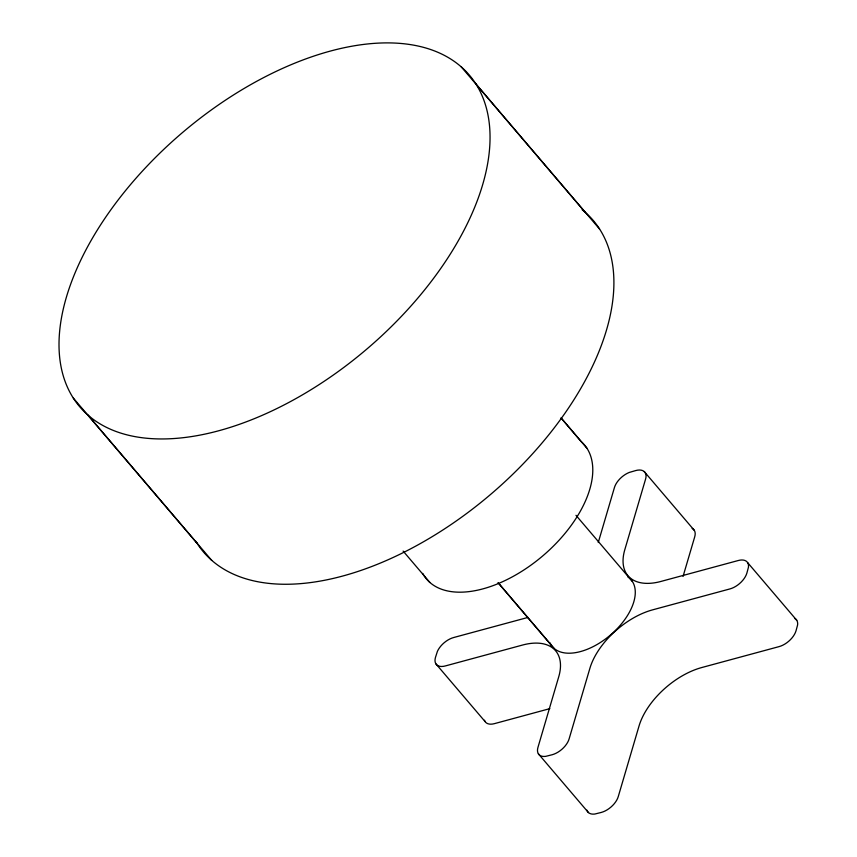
<?xml version="1.0" encoding="UTF-8"?>
<svg xmlns="http://www.w3.org/2000/svg" width="857" height="857" viewBox="0 0 857 857"><rect width="100%" height="100%" fill="white"/><g stroke="black" fill="none" stroke-linecap="round" stroke-linejoin="round"><path stroke-width="1.29" d="M598.261 542.502L614.415 487.612A16.401 9.116 -40.4 0 1 629.231 472.453L635.819 470.536A16.401 9.116 -40.4 0 1 645.557 479.192L624.892 549.391A60.761 33.766 -40.4 0 0 661.293 581.346L738.209 560.532A16.401 9.116 -40.4 0 1 748.461 567.205L746.865 573.14A16.401 9.116 -40.4 0 1 729.843 588.952L652.573 609.863A60.761 33.766 -40.4 0 0 589.787 668.664L569.123 738.863A16.401 9.116 -40.4 0 1 552.176 754.738L545.663 756.367A16.401 9.116 -40.4 0 1 537.982 747.293L558.646 677.084A60.761 33.766 -40.4 0 0 522.599 645.032L445.329 665.943A16.401 9.116 -40.4 0 1 435.474 657.405L437.402 651.384A16.401 9.116 -40.4 0 1 453.696 637.522L528.051 617.404M683.05 576.44L694.706 536.868A16.401 9.116 -40.4 0 0 692.156 528.437M549.851 708.643L494.478 723.629A16.401 9.116 -40.4 0 1 484.462 720.244M475.71 83.686A255.836 142.176 -40.4 0 1 240.667 423.872A255.836 142.176 -40.4 0 1 107.146 215.064A255.836 142.176 -40.4 0 1 475.71 83.686L599.568 229.055M461.173 66.771L585.031 212.129M747.604 562.588L796.753 620.275M644.228 471.564L694.309 530.354M561.067 417.916L586.991 448.34M561.228 418.152L581.1 441.484A103.611 57.58 -40.4 0 1 541.249 557.168A103.611 57.58 -40.4 0 1 422.705 573.397M575.979 515.314L632.391 581.507M498.013 582.578L554.083 648.395M498.528 583.221L551.147 644.978M403.122 551.072L429.914 582.503M538.378 753.817L588.459 812.597M435.934 663.896L485.083 721.573M87.843 414.992L211.7 560.349M73.306 398.066L197.164 543.424M627.635 576.697A51.656 28.71 -40.4 0 1 610.473 635.016A51.656 28.71 -40.4 0 1 550.055 642.964M794.578 618.379A16.401 9.116 -40.4 0 1 797.61 624.892L796.014 630.827A16.401 9.116 -40.4 0 1 778.992 646.639L701.722 667.549A60.761 33.766 -40.4 0 0 638.936 726.34L618.272 796.549A16.401 9.116 -40.4 0 1 601.325 812.425L594.812 814.043A16.401 9.116 -40.4 0 1 586.927 810.154M582.16 209.719A255.836 142.176 -40.4 0 1 491.854 493.364A255.836 142.176 -40.4 0 1 195.846 541.303"/></g></svg>
